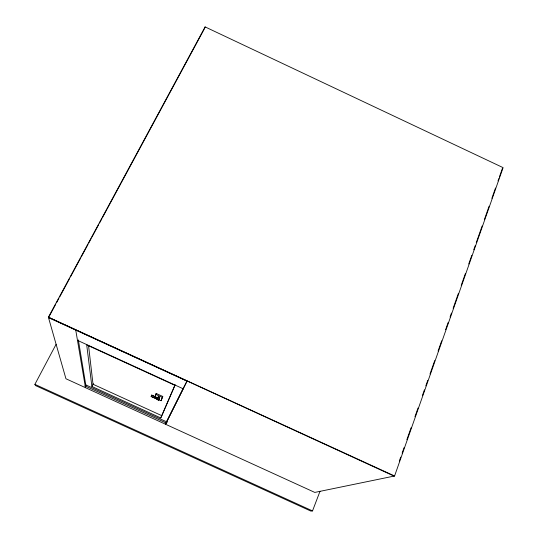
<?xml version="1.0" encoding="UTF-8"?>
<svg xmlns="http://www.w3.org/2000/svg" width="538" height="538" viewBox="0 0 538 538"><rect width="100%" height="100%" fill="white"/><g stroke="black" fill="none" stroke-linecap="round" stroke-linejoin="round"><path stroke-width="0.81" d="M204.951 27.741L205.106 26.9L503.111 167.648L394.576 475.989L314.791 492.418L65.952 378.765L48.38 317.212L205.106 26.9M157.654 398.113L158.259 396.755L159.584 397.36L158.454 399.821L151.111 396.459L161.064 400.716L162.765 396.459L156.181 393.446L154.857 397.098M157.742 397.858L151.709 395.1L156.901 397.764M155.078 396.842L156.181 393.446M157.177 398.873L156.962 399.499L158.676 400.285L159.49 398.409L157.768 397.616M158.259 396.755L159.584 397.36M399.337 461.059L400.729 457.098M402.121 453.151L404.078 447.603M406.863 439.694L411.045 427.818M414.946 416.742L418.013 408.033M422.471 395.376L424.421 389.835M425.814 385.88L427.764 380.339M429.996 374.011L434.738 360.554M438.08 351.058L441.705 340.769M445.605 329.693L448.114 322.565M450.064 317.03L451.456 313.069M453.13 308.328L458.43 293.284M461.214 285.375L465.397 273.506M468.739 264.01L471.806 255.301M473.756 249.766L475.148 245.805M476.264 242.645L482.122 226.021M484.348 219.692L489.089 206.236M491.873 198.327L495.498 188.038M498.006 180.916L498.84 178.542M499.399 176.962L502.465 168.253M158.676 400.285L159.49 398.409M161.064 400.716L162.765 396.459M56.073 344.34L34.889 384.347L35.495 385.558L310.91 511.1L312.517 510.912L320.016 491.281M160.761 417.932L174.87 385.302L86.705 344.898L91.89 386.472L160.761 417.932L161.77 415.773M175.213 384.724L161.81 415.679L93.013 384.246L88.535 345.403M165.556 424.267L166.713 421.866M151.111 396.459L151.709 395.1M166.592 421.812L183.155 388.624M186.962 381.146L165.435 424.22L187.016 381.126L48.514 317.608M91.89 386.472L93.323 383.628M48.931 316.902L55.69 304.313M56.51 302.854L58.877 298.402M59.705 296.936L69.651 278.435M70.431 276.989L80.431 258.469M81.198 257.05L88.01 244.42M88.77 243.015L91.204 238.502M91.958 237.11L98.73 224.554M99.53 223.075L101.978 218.536M102.718 217.17L106.773 209.659M107.102 209.047L109.96 203.747M110.29 203.135L117.546 189.692M117.862 189.107L120.741 183.781M121.05 183.196L131.514 163.814M131.817 163.256L168.629 95.038M168.878 94.58L200.963 35.138M201.165 34.762L204.353 28.85M85.609 384.825L167.426 422.189M166.195 422.982L85.192 385.995L85.75 384.885L85.186 385.988L85.481 387.703L75.744 330.09M34.889 384.347L312.517 510.912M394.576 475.989L48.38 317.212L394.038 476.096M77.472 340.352L183.182 388.792M155.731 394.401L162.315 397.414M78.353 339.922L85.905 385.759"/></g></svg>
